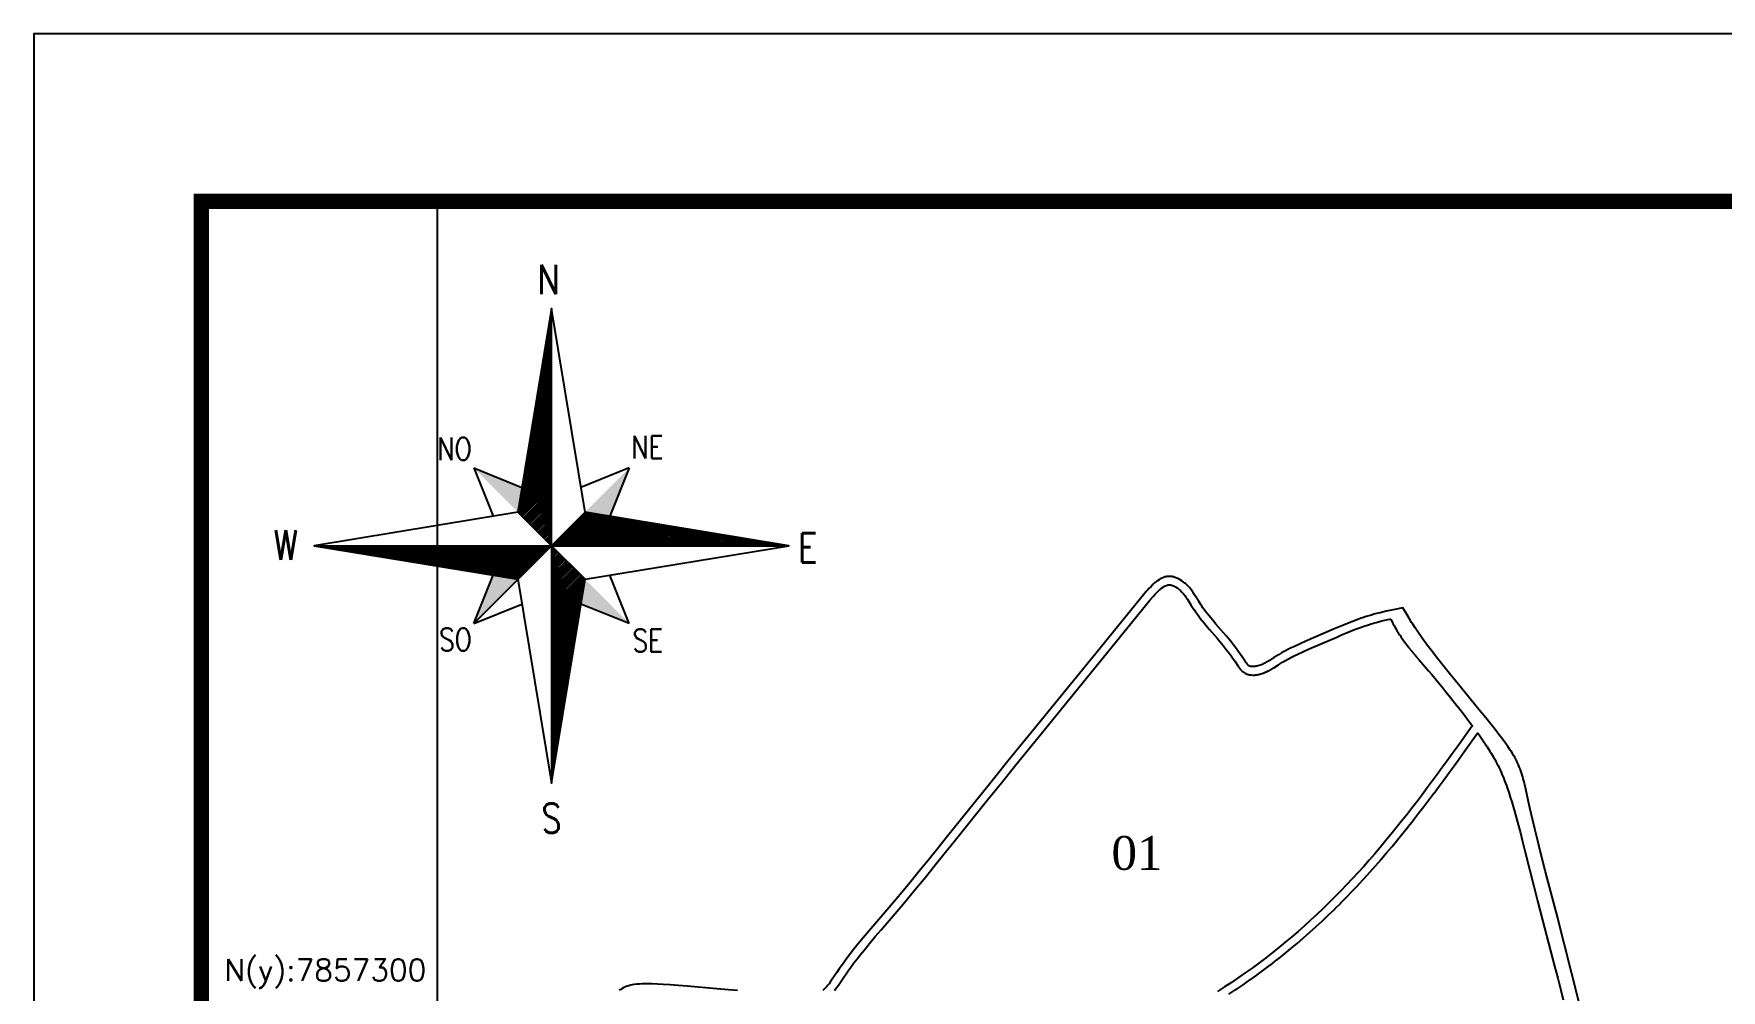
# Model space of a CAD drawing. Header units: metres. Extents: x 711461 to 714408, y 7855790 to 7857874.
# Drawn here: x 711461 to 712460, y 7857308 to 7857874 of the extents above; entities that cross this region are included whole.
import ezdxf
from ezdxf.enums import TextEntityAlignment as Align

# ---------------------------------------------------------------- set-up
doc = ezdxf.new("R2010")
doc.units = ezdxf.units.M
doc.linetypes.add('CONTINUO', pattern=[0])
doc.linetypes.add('LIN0', pattern=[0])
for name, color, linetype in [('011400xxxx', 1, 'Continuous'), ('011400xxxx001', 5, 'Continuous'), ('011400xxxx004', 5, 'Continuous'), ('CANAL', 7, 'Continuous'), ('MALHA', 8, 'CONTINUO'), ('MARGEM', 7, 'CONTINUO'), ('NUMERAÇÕES', 7, 'Continuous'), ('SETA_NORTE', 3, 'Continuous'), ('ÁREAS', 7, 'Continuous')]:
    doc.layers.add(name, color=color, linetype=linetype)
doc.layers.add('NUMERAÇÕES DOS TALHÕES', color=7, linetype='Continuous', true_color=0xffffff)
doc.styles.add('AREAS', font='times.ttf')
doc.styles.add('ROMANS', font='romans', dxfattribs={"height": 0.2})

# ---------------------------------------------------------------- blocks, each defined once
blk = doc.blocks.new('area_de_talhao')
at = {"layer": 'NUMERAÇÕES', "linetype": 'Continuous', "style": 'AREAS'}
blk.add_attdef('NRO', text='', height=20, dxfattribs=at).set_placement((0, 6.08), align=Align.CENTER)
at = {"layer": 'ÁREAS', "linetype": 'Continuous', "style": 'AREAS', "flags": 1}
for tag, height, p in [('AREAREAL', 0.001, (0, 0)), ('AREA', 20, (0, -23.92))]:
    blk.add_attdef(tag, text='', height=height, dxfattribs=at).set_placement(p, align=Align.CENTER)
blk = doc.blocks.new('setanorte')
at = {"layer": 'SETA_NORTE', "linetype": 'Continuous'}
for points in [[(735979.4, 7809320.7), (735981.9, 7809335.9), (735952.3, 7809347.8)], [(736020.6, 7809320.7), (736035.8, 7809318.2), (736047.7, 7809347.8)], [(735979.4, 7809279.5), (735964.2, 7809282), (735952.3, 7809252.4)], [(736020.6, 7809279.5), (736018.1, 7809264.3), (736047.7, 7809252.4)]]:
    blk.add_hatch(color=256, dxfattribs=at).paths.add_polyline_path(points)
for p, q in [((735999.7, 7809443.6), (736000, 7809444)), ((735999.9, 7809445.2), (736000, 7809445.2)), ((735997.6, 7809431.3), (736000, 7809433.7)), ((735997.9, 7809432.8), (736000, 7809435)), ((735998.1, 7809434.4), (736000, 7809436.2)), ((735998.4, 7809435.9), (736000, 7809437.5)), ((735998.6, 7809437.5), (736000, 7809438.8)), ((735998.9, 7809439), (736000, 7809440.1)), ((735999.1, 7809440.5), (736000, 7809441.4)), ((735999.4, 7809442.1), (736000, 7809442.7)), ((735995.6, 7809419), (736000, 7809423.4)), ((735995.8, 7809420.5), (736000, 7809424.7)), ((735996.1, 7809422), (736000, 7809425.9)), ((735996.4, 7809423.6), (736000, 7809427.2)), ((735996.6, 7809425.1), (736000, 7809428.5)), ((735996.9, 7809426.7), (736000, 7809429.8)), ((735997.1, 7809428.2), (736000, 7809431.1)), ((735997.4, 7809429.7), (736000, 7809432.4)), ((735993.6, 7809406.6), (736000, 7809413.1)), ((735993.8, 7809408.2), (736000, 7809414.4)), ((735994.1, 7809409.7), (736000, 7809415.6)), ((735994.3, 7809411.3), (736000, 7809416.9)), ((735994.6, 7809412.8), (736000, 7809418.2)), ((735994.8, 7809414.3), (736000, 7809419.5)), ((735995.1, 7809415.9), (736000, 7809420.8)), ((735995.3, 7809417.4), (736000, 7809422.1)), ((735991.5, 7809394.3), (736000, 7809402.8)), ((735991.8, 7809395.8), (736000, 7809404.1)), ((735992, 7809397.4), (736000, 7809405.3)), ((735992.3, 7809398.9), (736000, 7809406.6)), ((735992.5, 7809400.5), (736000, 7809407.9)), ((735992.8, 7809402), (736000, 7809409.2)), ((735993.1, 7809403.6), (736000, 7809410.5)), ((735993.3, 7809405.1), (736000, 7809411.8)), ((735989.5, 7809382), (736000, 7809392.5)), ((735989.8, 7809383.5), (736000, 7809393.8)), ((735990, 7809385.1), (736000, 7809395.1)), ((735990.3, 7809386.6), (736000, 7809396.3)), ((735990.5, 7809388.1), (736000, 7809397.6)), ((735990.8, 7809389.7), (736000, 7809398.9)), ((735991, 7809391.2), (736000, 7809400.2)), ((735991.3, 7809392.8), (736000, 7809401.5)), ((735987.5, 7809369.7), (736000, 7809382.2)), ((735987.7, 7809371.2), (736000, 7809383.5)), ((735988, 7809372.7), (736000, 7809384.8)), ((735988.2, 7809374.3), (736000, 7809386)), ((735988.5, 7809375.8), (736000, 7809387.3)), ((735988.7, 7809377.4), (736000, 7809388.6)), ((735989, 7809378.9), (736000, 7809389.9)), ((735989.2, 7809380.4), (736000, 7809391.2)), ((735985.4, 7809357.3), (736000, 7809371.9)), ((735985.7, 7809358.9), (736000, 7809373.2)), ((735985.9, 7809360.4), (736000, 7809374.5)), ((735986.2, 7809361.9), (736000, 7809375.7)), ((735986.5, 7809363.5), (736000, 7809377)), ((735986.7, 7809365), (736000, 7809378.3)), ((735987, 7809366.6), (736000, 7809379.6)), ((735987.2, 7809368.1), (736000, 7809380.9)), ((735983.4, 7809345), (736000, 7809361.6)), ((735983.7, 7809346.5), (736000, 7809362.9)), ((735983.9, 7809348.1), (736000, 7809364.2)), ((735984.2, 7809349.6), (736000, 7809365.4)), ((735984.4, 7809351.2), (736000, 7809366.7)), ((735984.7, 7809352.7), (736000, 7809368)), ((735984.9, 7809354.2), (736000, 7809369.3)), ((735985.2, 7809355.8), (736000, 7809370.6)), ((735981.4, 7809332.7), (736000, 7809351.3)), ((735981.6, 7809334.2), (736000, 7809352.6)), ((735981.9, 7809335.8), (736000, 7809353.9)), ((735982.1, 7809337.3), (736000, 7809355.2)), ((735982.4, 7809338.8), (736000, 7809356.4)), ((735982.6, 7809340.4), (736000, 7809357.7)), ((735982.9, 7809341.9), (736000, 7809359)), ((735983.2, 7809343.5), (736000, 7809360.3)), ((735952.3, 7809347.8), (735981.9, 7809335.9)), ((735952.3, 7809347.8), (735964.2, 7809318.2)), ((735979.6, 7809321.9), (736000, 7809342.3)), ((735979.6, 7809320.5), (736000, 7809341)), ((735979.9, 7809323.4), (736000, 7809343.6)), ((735980.1, 7809325), (736000, 7809344.9)), ((735980.4, 7809326.5), (736000, 7809346.1)), ((735980.6, 7809328), (736000, 7809347.4)), ((735980.9, 7809329.6), (736000, 7809348.7)), ((735981.1, 7809331.1), (736000, 7809350)), ((736047.7, 7809347.8), (736018.1, 7809335.9)), ((736047.7, 7809347.8), (736035.8, 7809318.2)), ((735980.2, 7809319.9), (736000, 7809339.7)), ((735980.8, 7809319.3), (736000, 7809338.4)), ((735981.5, 7809318.6), (736000, 7809337.1)), ((735982.1, 7809318), (736000, 7809335.8)), ((735982.8, 7809317.3), (736000, 7809334.6)), ((735983.4, 7809316.7), (736000, 7809333.3)), ((735984.1, 7809316), (736000, 7809332)), ((735984.7, 7809315.4), (736000, 7809330.7)), ((735985.3, 7809314.8), (736000, 7809329.4)), ((735986, 7809314.1), (736000, 7809328.1)), ((735986.6, 7809313.5), (736000, 7809326.8)), ((735987.3, 7809312.8), (736000, 7809325.5)), ((735987.9, 7809312.2), (736000, 7809324.3)), ((735988.6, 7809311.5), (736000, 7809323)), ((735989.2, 7809310.9), (736000, 7809321.7)), ((735989.8, 7809310.2), (736000, 7809320.4)), ((736000.3, 7809300.1), (736020.8, 7809320.7)), ((736001.6, 7809300.1), (736021.9, 7809320.5)), ((736002.9, 7809300.1), (736023.1, 7809320.3)), ((736004.2, 7809300.1), (736024.2, 7809320.1)), ((736005.4, 7809300.1), (736025.3, 7809319.9)), ((736006.7, 7809300.1), (736026.4, 7809319.7)), ((736008, 7809300.1), (736027.5, 7809319.6)), ((736009.3, 7809300.1), (736028.6, 7809319.4)), ((735990.5, 7809309.6), (736000, 7809319.1)), ((735991.1, 7809309), (736000, 7809317.8)), ((735991.8, 7809308.3), (736000, 7809316.5)), ((735992.4, 7809307.7), (736000, 7809315.3)), ((735993.1, 7809307), (736000, 7809314)), ((735993.7, 7809306.4), (736000, 7809312.7)), ((735994.4, 7809305.7), (736000, 7809311.4)), ((735995, 7809305.1), (736000, 7809310.1)), ((736010.6, 7809300.1), (736029.7, 7809319.2)), ((736011.9, 7809300.1), (736030.8, 7809319)), ((736013.2, 7809300.1), (736031.9, 7809318.8)), ((736014.4, 7809300.1), (736033, 7809318.6)), ((736015.7, 7809300.1), (736034.1, 7809318.5)), ((736017, 7809300.1), (736035.2, 7809318.3)), ((736018.3, 7809300.1), (736036.3, 7809318.1)), ((736019.6, 7809300.1), (736037.4, 7809317.9)), ((736020.9, 7809300.1), (736038.5, 7809317.7)), ((736022.2, 7809300.1), (736039.6, 7809317.6)), ((736023.5, 7809300.1), (736040.7, 7809317.4)), ((736024.7, 7809300.1), (736041.8, 7809317.2)), ((736026, 7809300.1), (736042.9, 7809317)), ((736027.3, 7809300.1), (736044.1, 7809316.8)), ((736028.6, 7809300.1), (736045.2, 7809316.6)), ((736029.9, 7809300.1), (736046.3, 7809316.5)), ((736031.2, 7809300.1), (736047.4, 7809316.3)), ((736032.5, 7809300.1), (736048.5, 7809316.1)), ((736033.8, 7809300.1), (736049.6, 7809315.9)), ((736035, 7809300.1), (736050.7, 7809315.7)), ((736036.3, 7809300.1), (736051.8, 7809315.6)), ((736037.6, 7809300.1), (736052.9, 7809315.4)), ((736038.9, 7809300.1), (736054, 7809315.2)), ((736040.2, 7809300.1), (736055.1, 7809315)), ((736041.5, 7809300.1), (736056.2, 7809314.8)), ((736042.8, 7809300.1), (736057.3, 7809314.6)), ((736044.1, 7809300.1), (736058.4, 7809314.5)), ((736045.3, 7809300.1), (736059.5, 7809314.3)), ((736046.6, 7809300.1), (736060.6, 7809314.1)), ((736047.9, 7809300.1), (736061.7, 7809313.9)), ((736049.2, 7809300.1), (736062.8, 7809313.7)), ((736050.5, 7809300.1), (736063.9, 7809313.6)), ((736051.8, 7809300.1), (736065, 7809313.4)), ((736053.1, 7809300.1), (736066.2, 7809313.2)), ((736054.4, 7809300.1), (736067.3, 7809313)), ((736055.6, 7809300.1), (736068.4, 7809312.8)), ((736056.9, 7809300.1), (736069.5, 7809312.6)), ((736058.2, 7809300.1), (736070.6, 7809312.5)), ((736059.5, 7809300.1), (736071.7, 7809312.3)), ((736060.8, 7809300.1), (736072.8, 7809312.1)), ((736062.1, 7809300.1), (736073.9, 7809311.9)), ((736063.4, 7809300.1), (736075, 7809311.7)), ((736064.6, 7809300.1), (736076.1, 7809311.5)), ((736065.9, 7809300.1), (736077.2, 7809311.4)), ((736067.2, 7809300.1), (736078.3, 7809311.2)), ((736068.5, 7809300.1), (736079.4, 7809311)), ((736069.8, 7809300.1), (736080.5, 7809310.8)), ((736071.1, 7809300.1), (736081.6, 7809310.6)), ((736072.4, 7809300.1), (736082.7, 7809310.5)), ((736073.7, 7809300.1), (736083.8, 7809310.3)), ((736074.9, 7809300.1), (736084.9, 7809310.1)), ((736076.2, 7809300.1), (736086, 7809309.9)), ((736077.5, 7809300.1), (736087.1, 7809309.7)), ((736078.8, 7809300.1), (736088.3, 7809309.5)), ((736080.1, 7809300.1), (736089.4, 7809309.4)), ((736081.4, 7809300.1), (736090.5, 7809309.2)), ((736082.7, 7809300.1), (736091.6, 7809309)), ((735854.8, 7809300), (735854.8, 7809300.1)), ((735855.9, 7809299.8), (735856.1, 7809300.1)), ((735857, 7809299.7), (735857.4, 7809300.1)), ((735858.1, 7809299.5), (735858.7, 7809300.1)), ((735859.2, 7809299.3), (735860, 7809300.1)), ((735860.3, 7809299.1), (735861.3, 7809300.1)), ((735861.4, 7809298.9), (735862.6, 7809300.1)), ((735862.5, 7809298.8), (735863.9, 7809300.1)), ((735863.6, 7809298.6), (735865.1, 7809300.1)), ((735864.7, 7809298.4), (735866.4, 7809300.1)), ((735865.8, 7809298.2), (735867.7, 7809300.1)), ((735866.9, 7809298), (735869, 7809300.1)), ((735868, 7809297.8), (735870.3, 7809300.1)), ((735869.1, 7809297.7), (735871.6, 7809300.1)), ((735870.3, 7809297.5), (735872.9, 7809300.1)), ((735871.4, 7809297.3), (735874.2, 7809300.1)), ((735872.5, 7809297.1), (735875.4, 7809300.1)), ((735873.6, 7809296.9), (735876.7, 7809300.1)), ((735874.7, 7809296.8), (735878, 7809300.1)), ((735875.8, 7809296.6), (735879.3, 7809300.1)), ((735876.9, 7809296.4), (735880.6, 7809300.1)), ((735878, 7809296.2), (735881.9, 7809300.1)), ((735879.1, 7809296), (735883.2, 7809300.1)), ((735880.2, 7809295.8), (735884.5, 7809300.1)), ((735881.3, 7809295.7), (735885.7, 7809300.1)), ((735882.4, 7809295.5), (735887, 7809300.1)), ((735883.5, 7809295.3), (735888.3, 7809300.1)), ((735884.6, 7809295.1), (735889.6, 7809300.1)), ((735885.7, 7809294.9), (735890.9, 7809300.1)), ((735886.8, 7809294.8), (735892.2, 7809300.1)), ((735887.9, 7809294.6), (735893.5, 7809300.1)), ((735889, 7809294.4), (735894.7, 7809300.1)), ((735890.1, 7809294.2), (735896, 7809300.1)), ((735891.2, 7809294), (735897.3, 7809300.1)), ((735892.4, 7809293.8), (735898.6, 7809300.1)), ((735893.5, 7809293.7), (735899.9, 7809300.1)), ((735894.6, 7809293.5), (735901.2, 7809300.1)), ((735895.7, 7809293.3), (735902.5, 7809300.1)), ((735896.8, 7809293.1), (735903.8, 7809300.1)), ((735897.9, 7809292.9), (735905, 7809300.1)), ((735899, 7809292.8), (735906.3, 7809300.1)), ((735900.1, 7809292.6), (735907.6, 7809300.1)), ((735901.2, 7809292.4), (735908.9, 7809300.1)), ((735902.3, 7809292.2), (735910.2, 7809300.1)), ((735903.4, 7809292), (735911.5, 7809300.1)), ((735904.5, 7809291.8), (735912.8, 7809300.1)), ((735905.6, 7809291.7), (735914.1, 7809300.1)), ((735906.7, 7809291.5), (735915.3, 7809300.1)), ((735907.8, 7809291.3), (735916.6, 7809300.1)), ((735908.9, 7809291.1), (735917.9, 7809300.1)), ((735910, 7809290.9), (735919.2, 7809300.1)), ((735911.1, 7809290.7), (735920.5, 7809300.1)), ((735912.2, 7809290.6), (735921.8, 7809300.1)), ((735913.4, 7809290.4), (735923.1, 7809300.1)), ((735914.5, 7809290.2), (735924.4, 7809300.1)), ((735915.6, 7809290), (735925.6, 7809300.1)), ((735916.7, 7809289.8), (735926.9, 7809300.1)), ((735917.8, 7809289.7), (735928.2, 7809300.1)), ((735918.9, 7809289.5), (735929.5, 7809300.1)), ((735920, 7809289.3), (735930.8, 7809300.1)), ((735921.1, 7809289.1), (735932.1, 7809300.1)), ((735922.2, 7809288.9), (735933.4, 7809300.1)), ((735923.3, 7809288.7), (735934.6, 7809300.1)), ((735924.4, 7809288.6), (735935.9, 7809300.1)), ((735925.5, 7809288.4), (735937.2, 7809300.1)), ((735926.6, 7809288.2), (735938.5, 7809300.1)), ((735927.7, 7809288), (735939.8, 7809300.1)), ((735928.8, 7809287.8), (735941.1, 7809300.1)), ((735929.9, 7809287.7), (735942.4, 7809300.1)), ((735931, 7809287.5), (735943.7, 7809300.1)), ((735932.1, 7809287.3), (735944.9, 7809300.1)), ((735933.2, 7809287.1), (735946.2, 7809300.1)), ((735934.3, 7809286.9), (735947.5, 7809300.1)), ((735935.5, 7809286.7), (735948.8, 7809300.1)), ((735936.6, 7809286.6), (735950.1, 7809300.1)), ((735937.7, 7809286.4), (735951.4, 7809300.1)), ((735938.8, 7809286.2), (735952.7, 7809300.1)), ((735939.9, 7809286), (735954, 7809300.1)), ((735941, 7809285.8), (735955.2, 7809300.1)), ((735942.1, 7809285.7), (735956.5, 7809300.1)), ((735943.2, 7809285.5), (735957.8, 7809300.1)), ((735944.3, 7809285.3), (735959.1, 7809300.1)), ((735945.4, 7809285.1), (735960.4, 7809300.1)), ((735946.5, 7809284.9), (735961.7, 7809300.1)), ((735947.6, 7809284.7), (735963, 7809300.1)), ((735948.7, 7809284.6), (735964.3, 7809300.1)), ((735949.8, 7809284.4), (735965.5, 7809300.1)), ((735950.9, 7809284.2), (735966.8, 7809300.1)), ((735952, 7809284), (735968.1, 7809300.1)), ((736000, 7809300.1), (735952.3, 7809252.4)), ((735953.1, 7809283.8), (735969.4, 7809300.1)), ((735954.2, 7809283.6), (735970.7, 7809300.1)), ((735955.3, 7809283.5), (735972, 7809300.1)), ((735956.4, 7809283.3), (735973.3, 7809300.1)), ((735957.6, 7809283.1), (735974.5, 7809300.1)), ((735958.7, 7809282.9), (735975.8, 7809300.1)), ((735959.8, 7809282.7), (735977.1, 7809300.1)), ((735960.9, 7809282.6), (735978.4, 7809300.1)), ((735962, 7809282.4), (735979.7, 7809300.1)), ((735963.1, 7809282.2), (735981, 7809300.1)), ((735964.2, 7809282), (735982.3, 7809300.1)), ((735965.3, 7809281.8), (735983.6, 7809300.1)), ((735966.4, 7809281.6), (735984.8, 7809300.1)), ((735967.5, 7809281.5), (735986.1, 7809300.1)), ((735968.6, 7809281.3), (735987.4, 7809300.1)), ((735969.7, 7809281.1), (735988.7, 7809300.1)), ((735970.8, 7809280.9), (735990, 7809300.1)), ((735971.9, 7809280.7), (735991.3, 7809300.1)), ((735973, 7809280.6), (735992.6, 7809300.1)), ((735974.1, 7809280.4), (735993.9, 7809300.1)), ((735975.2, 7809280.2), (735995.1, 7809300.1)), ((735976.3, 7809280), (735996.4, 7809300.1)), ((735977.4, 7809279.8), (735997.7, 7809300.1)), ((735978.6, 7809279.6), (735999, 7809300.1)), ((735995.6, 7809304.5), (736000, 7809308.8)), ((735996.3, 7809303.8), (736000, 7809307.5)), ((735996.9, 7809303.2), (736000, 7809306.2)), ((735997.6, 7809302.5), (736000, 7809305)), ((735998.2, 7809301.9), (736000, 7809303.7)), ((735998.9, 7809301.2), (736000, 7809302.4)), ((735999.5, 7809300.6), (736000, 7809301.1)), ((736000, 7809299.8), (736000.1, 7809300)), ((736000, 7809298.5), (736000.8, 7809299.3)), ((736000, 7809297.2), (736001.4, 7809298.7)), ((736084, 7809300.1), (736092.7, 7809308.8)), ((736085.2, 7809300.1), (736093.8, 7809308.6)), ((736086.5, 7809300.1), (736094.9, 7809308.5)), ((736087.8, 7809300.1), (736096, 7809308.3)), ((736089.1, 7809300.1), (736097.1, 7809308.1)), ((736090.4, 7809300.1), (736098.2, 7809307.9)), ((736091.7, 7809300.1), (736099.3, 7809307.7)), ((736093, 7809300.1), (736100.4, 7809307.5)), ((736094.3, 7809300.1), (736101.5, 7809307.4)), ((736095.5, 7809300.1), (736102.6, 7809307.2)), ((736096.8, 7809300.1), (736103.7, 7809307)), ((736098.1, 7809300.1), (736104.8, 7809306.8)), ((736099.4, 7809300.1), (736105.9, 7809306.6)), ((736100.7, 7809300.1), (736107, 7809306.5)), ((736102, 7809300.1), (736108.1, 7809306.3)), ((736103.3, 7809300.1), (736109.3, 7809306.1)), ((736104.5, 7809300.1), (736110.4, 7809305.9)), ((736105.8, 7809300.1), (736111.5, 7809305.7)), ((736107.1, 7809300.1), (736112.6, 7809305.5)), ((736108.4, 7809300.1), (736113.7, 7809305.4)), ((736109.7, 7809300.1), (736114.8, 7809305.2)), ((736111, 7809300.1), (736115.9, 7809305)), ((736112.3, 7809300.1), (736117, 7809304.8)), ((736113.6, 7809300.1), (736118.1, 7809304.6)), ((736114.8, 7809300.1), (736119.2, 7809304.4)), ((736116.1, 7809300.1), (736120.3, 7809304.3)), ((736117.4, 7809300.1), (736121.4, 7809304.1)), ((736118.7, 7809300.1), (736122.5, 7809303.9)), ((736120, 7809300.1), (736123.6, 7809303.7)), ((736121.3, 7809300.1), (736124.7, 7809303.5)), ((736122.6, 7809300.1), (736125.8, 7809303.4)), ((736123.9, 7809300.1), (736126.9, 7809303.2)), ((736125.1, 7809300.1), (736128, 7809303)), ((736126.4, 7809300.1), (736129.1, 7809302.8)), ((736127.7, 7809300.1), (736130.2, 7809302.6)), ((736129, 7809300.1), (736131.4, 7809302.4)), ((736130.3, 7809300.1), (736132.5, 7809302.3)), ((736131.6, 7809300.1), (736133.6, 7809302.1)), ((736132.9, 7809300.1), (736134.7, 7809301.9)), ((736134.2, 7809300.1), (736135.8, 7809301.7)), ((736135.4, 7809300.1), (736136.9, 7809301.5)), ((736136.7, 7809300.1), (736138, 7809301.4)), ((736138, 7809300.1), (736139.1, 7809301.2)), ((736139.3, 7809300.1), (736140.2, 7809301)), ((736140.6, 7809300.1), (736141.3, 7809300.8)), ((736141.9, 7809300.1), (736142.4, 7809300.6)), ((736143.2, 7809300.1), (736143.5, 7809300.4)), ((736144.4, 7809300.1), (736144.6, 7809300.3)), ((736000, 7809295.9), (736002.1, 7809298)), ((736000, 7809294.7), (736002.7, 7809297.4)), ((736000, 7809293.4), (736003.4, 7809296.7)), ((736000, 7809292.1), (736004, 7809296.1)), ((736000, 7809290.8), (736004.7, 7809295.4)), ((736000, 7809289.5), (736005.3, 7809294.8)), ((736000, 7809288.2), (736005.9, 7809294.2)), ((736000, 7809286.9), (736006.6, 7809293.5)), ((736000, 7809285.6), (736007.2, 7809292.9)), ((736000, 7809284.4), (736007.9, 7809292.2)), ((736000, 7809283.1), (736008.5, 7809291.6)), ((736000, 7809281.8), (736009.2, 7809290.9)), ((736000, 7809280.5), (736009.8, 7809290.3)), ((736000, 7809279.2), (736010.4, 7809289.7)), ((736000, 7809277.9), (736011.1, 7809289)), ((736000, 7809276.6), (736011.7, 7809288.4)), ((735952.3, 7809252.4), (735964.2, 7809282)), ((736000, 7809275.4), (736012.4, 7809287.7)), ((736000, 7809274.1), (736013, 7809287.1)), ((736000, 7809272.8), (736013.7, 7809286.4)), ((736000, 7809271.5), (736014.3, 7809285.8)), ((736000, 7809270.2), (736014.9, 7809285.2)), ((736000, 7809268.9), (736015.6, 7809284.5)), ((736000, 7809267.6), (736016.2, 7809283.9)), ((736000, 7809266.3), (736016.9, 7809283.2)), ((736000, 7809265.1), (736017.5, 7809282.6)), ((736000, 7809263.8), (736018.2, 7809281.9)), ((736000, 7809262.5), (736018.8, 7809281.3)), ((736000, 7809261.2), (736019.5, 7809280.6)), ((736000, 7809259.9), (736020.1, 7809280)), ((736000, 7809258.6), (736020.5, 7809279.2)), ((736047.7, 7809252.4), (736035.8, 7809282)), ((736000, 7809257.3), (736020.3, 7809277.6)), ((736000, 7809256), (736020, 7809276.1)), ((736000, 7809254.8), (736019.8, 7809274.5)), ((736000, 7809253.5), (736019.5, 7809273)), ((736000, 7809252.2), (736019.3, 7809271.5)), ((736000, 7809250.9), (736019, 7809269.9)), ((736000, 7809249.6), (736018.8, 7809268.4)), ((735952.3, 7809252.4), (735981.9, 7809264.3)), ((736000, 7809248.3), (736018.5, 7809266.8)), ((736000, 7809247), (736018.3, 7809265.3)), ((736000, 7809245.7), (736018, 7809263.7)), ((736000, 7809244.5), (736017.7, 7809262.2)), ((736000, 7809243.2), (736017.5, 7809260.7)), ((736000, 7809241.9), (736017.2, 7809259.1)), ((736000, 7809240.6), (736017, 7809257.6)), ((736047.7, 7809252.4), (736018.1, 7809264.3)), ((736000, 7809239.3), (736016.7, 7809256)), ((736000, 7809238), (736016.5, 7809254.5)), ((736000, 7809236.7), (736016.2, 7809253)), ((736000, 7809235.5), (736016, 7809251.4)), ((736000, 7809234.2), (736015.7, 7809249.9)), ((736000, 7809232.9), (736015.5, 7809248.3)), ((736000, 7809231.6), (736015.2, 7809246.8)), ((736000, 7809230.3), (736015, 7809245.3)), ((736000, 7809229), (736014.7, 7809243.7)), ((736000, 7809227.7), (736014.4, 7809242.2)), ((736000, 7809226.4), (736014.2, 7809240.6)), ((736000, 7809225.2), (736013.9, 7809239.1)), ((736000, 7809223.9), (736013.7, 7809237.5)), ((736000, 7809222.6), (736013.4, 7809236)), ((736000, 7809221.3), (736013.2, 7809234.5)), ((736000, 7809220), (736012.9, 7809232.9)), ((736000, 7809218.7), (736012.7, 7809231.4)), ((736000, 7809217.4), (736012.4, 7809229.8)), ((736000, 7809216.1), (736012.2, 7809228.3)), ((736000, 7809214.9), (736011.9, 7809226.8)), ((736000, 7809213.6), (736011.7, 7809225.2)), ((736000, 7809212.3), (736011.4, 7809223.7)), ((736000, 7809211), (736011.1, 7809222.1)), ((736000, 7809209.7), (736010.9, 7809220.6)), ((736000, 7809208.4), (736010.6, 7809219.1)), ((736000, 7809207.1), (736010.4, 7809217.5)), ((736000, 7809205.8), (736010.1, 7809216)), ((736000, 7809204.6), (736009.9, 7809214.4)), ((736000, 7809203.3), (736009.6, 7809212.9)), ((736000, 7809202), (736009.4, 7809211.4)), ((736000, 7809200.7), (736009.1, 7809209.8)), ((736000, 7809199.4), (736008.9, 7809208.3)), ((736000, 7809198.1), (736008.6, 7809206.7)), ((736000, 7809196.8), (736008.4, 7809205.2)), ((736000, 7809195.6), (736008.1, 7809203.6)), ((736000, 7809194.3), (736007.8, 7809202.1)), ((736000, 7809193), (736007.6, 7809200.6)), ((736000, 7809191.7), (736007.3, 7809199)), ((736000, 7809190.4), (736007.1, 7809197.5)), ((736000, 7809189.1), (736006.8, 7809195.9)), ((736000, 7809187.8), (736006.6, 7809194.4)), ((736000, 7809186.5), (736006.3, 7809192.9)), ((736000, 7809185.3), (736006.1, 7809191.3)), ((736000, 7809184), (736005.8, 7809189.8)), ((736000, 7809182.7), (736005.6, 7809188.2)), ((736000, 7809181.4), (736005.3, 7809186.7)), ((736000, 7809180.1), (736005.1, 7809185.2)), ((736000, 7809178.8), (736004.8, 7809183.6)), ((736000, 7809177.5), (736004.5, 7809182.1)), ((736000, 7809176.2), (736004.3, 7809180.5)), ((736000, 7809175), (736004, 7809179)), ((736000, 7809173.7), (736003.8, 7809177.5)), ((736000, 7809172.4), (736003.5, 7809175.9)), ((736000, 7809171.1), (736003.3, 7809174.4)), ((736000, 7809169.8), (736003, 7809172.8)), ((736000, 7809168.5), (736002.8, 7809171.3)), ((736000, 7809167.2), (736002.5, 7809169.7)), ((736000, 7809165.9), (736002.3, 7809168.2)), ((736000, 7809164.7), (736002, 7809166.7)), ((736000, 7809163.4), (736001.8, 7809165.1)), ((736000, 7809162.1), (736001.5, 7809163.6)), ((736000, 7809160.8), (736001.2, 7809162)), ((736000, 7809159.5), (736001, 7809160.5)), ((736000, 7809158.2), (736000.7, 7809159)), ((736000, 7809156.9), (736000.5, 7809157.4)), ((736000, 7809155.6), (736000.2, 7809155.9))]:
    blk.add_line(p, q, dxfattribs=at)
blk.add_lwpolyline([(736020.6, 7809279.5), (736145.6, 7809300.1), (736020.6, 7809320.7), (736000, 7809445.7), (735979.4, 7809320.7), (735854.4, 7809300.1), (735979.4, 7809279.5), (736000, 7809154.5)], close=True, dxfattribs=at)
for points in [[(736000, 7809300.1), (736000, 7809445.7)], [(736000, 7809300.1), (735979.4, 7809320.7)], [(736000, 7809300.1), (736020.6, 7809320.7)], [(735854.4, 7809300.1), (736145.6, 7809300.1)], [(736000, 7809300.1), (735979.4, 7809279.5)], [(736000, 7809300.1), (736020.6, 7809279.5)], [(736000, 7809300.1), (736000, 7809154.5)]]:
    blk.add_lwpolyline(points, dxfattribs=at)
at = {"layer": 'SETA_NORTE', "color": 0, "lineweight": 30, "style": 'ROMANS', "width": 0.8}
for s, height, p in [('N ', 18.06, (735991.5, 7809454.4)), ('NO', 13.89, (735930.1, 7809352.6)), ('NE', 13.89, (736049.1, 7809353.6)), ('W', 18.1, (735829.6, 7809291.5)), ('E', 18.1, (736151.4, 7809289.8)), ('SO', 13.89, (735931.1, 7809235.6)), ('SE', 13.89, (736049.8, 7809235)), ('S', 18.1, (735993.8, 7809123.9))]:
    blk.add_text(s, height=height, dxfattribs=at).set_placement(p)

msp = doc.modelspace()

# ---------------------------------------------------------------- linework, layer by layer
at = {"layer": '011400xxxx'}
for points in [[(712381.53, 7857277.39), (712371.09, 7857318.81), (712366.76, 7857335.84), (712364.57, 7857344.34), (712362.68, 7857351.62), (712355.67, 7857378.27), (712352.86, 7857389.19), (712351.63, 7857394.06), (712350.42, 7857398.94), (712349.24, 7857403.83), (712348.08, 7857408.73), (712346.39, 7857416.11), (712345.58, 7857419.82), (712343.99, 7857427.25), (712343.43, 7857429.71), (712343.13, 7857430.94), (712342.5, 7857433.38), (712342.16, 7857434.58), (712341.8, 7857435.78), (712341.42, 7857436.97), (712341.02, 7857438.15), (712340.59, 7857439.32), (712340.13, 7857440.48), (712339.64, 7857441.63), (712339.12, 7857442.76), (712338.58, 7857443.88), (712338, 7857444.99), (712337.4, 7857446.09), (712336.78, 7857447.17), (712336.14, 7857448.25), (712335.48, 7857449.32), (712334.8, 7857450.38), (712333.39, 7857452.47), (712331.92, 7857454.54), (712330.41, 7857456.58), (712328.1, 7857459.61), (712325.76, 7857462.6), (712322.62, 7857466.56), (712320.25, 7857469.5), (712317.07, 7857473.4), (712305.1, 7857487.9), (712299.55, 7857494.68), (712296.41, 7857498.59), (712294.08, 7857501.54), (712291, 7857505.5), (712288.71, 7857508.5), (712285.7, 7857512.52), (712282.73, 7857516.58), (712280.55, 7857519.66), (712278.43, 7857522.77), (712277.06, 7857524.87), (712276.38, 7857525.93), (712275.07, 7857528.07), (712273.17, 7857531.32), (712271.31, 7857534.6), (712265.54, 7857533.42), (712261.36, 7857532.51), (712257.73, 7857531.65), (712255.66, 7857531.12), (712254.12, 7857530.71), (712252.59, 7857530.28), (712251.06, 7857529.82), (712249.53, 7857529.35), (712248.02, 7857528.85), (712246.51, 7857528.34), (712244.5, 7857527.63), (712241.01, 7857526.32), (712238.53, 7857525.34), (712236.06, 7857524.33), (712233.1, 7857523.09), (712230.15, 7857521.82), (712213.89, 7857514.81), (712210.46, 7857513.28), (712207.07, 7857511.7), (712205.15, 7857510.76), (712203.24, 7857509.8), (712201.36, 7857508.82), (712199.5, 7857507.8), (712197.66, 7857506.74), (712196.29, 7857505.92), (712194.95, 7857505.08), (712192.27, 7857503.36), (712190.91, 7857502.54), (712189.51, 7857501.77), (712188.55, 7857501.3), (712188.06, 7857501.08), (712187.05, 7857500.67), (712186.01, 7857500.32), (712184.93, 7857500.03), (712184.37, 7857499.91), (712183.81, 7857499.82), (712183.25, 7857499.75), (712182.7, 7857499.72), (712182.16, 7857499.73), (712181.63, 7857499.79), (712181.12, 7857499.89), (712180.64, 7857500.06), (712180.2, 7857500.28), (712179.78, 7857500.57), (712179.39, 7857500.9), (712179.02, 7857501.28), (712178.68, 7857501.7), (712178.34, 7857502.14), (712178.02, 7857502.61), (712176.17, 7857505.45), (712174.6, 7857507.73), (712173.66, 7857509.05), (712172.7, 7857510.34), (712170.77, 7857512.86), (712168.8, 7857515.31), (712166.8, 7857517.72), (712165.11, 7857519.71), (712160.62, 7857524.94), (712158.55, 7857527.39), (712156.51, 7857529.89), (712155.52, 7857531.15), (712154.53, 7857532.43), (712152.95, 7857534.58), (712152.03, 7857535.9), (712151.43, 7857536.78), (712150.27, 7857538.57), (712148.02, 7857542.19), (712147.14, 7857543.52), (712146.53, 7857544.39), (712145.57, 7857545.67), (712144.89, 7857546.5), (712144.17, 7857547.31), (712143.41, 7857548.09), (712142.6, 7857548.84), (712142.18, 7857549.21), (712141.3, 7857549.91), (712140.39, 7857550.56), (712139.44, 7857551.16), (712138.47, 7857551.7), (712137.48, 7857552.16), (712136.98, 7857552.36), (712136.48, 7857552.55), (712135.98, 7857552.71), (712135.48, 7857552.85), (712134.98, 7857552.96), (712134.48, 7857553.05), (712133.98, 7857553.11), (712133.49, 7857553.15), (712133, 7857553.16), (712132.51, 7857553.14), (712132.03, 7857553.1), (712131.55, 7857553.03), (712131.08, 7857552.94), (712130.61, 7857552.83), (712130.14, 7857552.7), (712129.68, 7857552.54), (712129.21, 7857552.36), (712128.3, 7857551.94), (712127.4, 7857551.45), (712126.96, 7857551.18), (712126.07, 7857550.59), (712125.64, 7857550.27), (712124.77, 7857549.58), (712124.34, 7857549.22), (712123.49, 7857548.46), (712122.24, 7857547.24), (712121.01, 7857545.94), (712120.2, 7857545.04), (712119.39, 7857544.12), (712117.81, 7857542.24), (712087.74, 7857505.34), (712053.36, 7857463.23), (712038.34, 7857444.77), (712029.8, 7857434.22), (712021.63, 7857424.09), (712001.81, 7857399.34), (711995.79, 7857391.85), (711990.1, 7857384.81), (711985.06, 7857378.62), (711978.65, 7857370.83), (711972.52, 7857363.49), (711967.02, 7857357), (711958.69, 7857347.32), (711955.23, 7857343.27), (711951.8, 7857339.18), (711948.75, 7857335.47), (711946.42, 7857332.56), (711944.44, 7857330.03), (711942.49, 7857327.48), (711940.57, 7857324.9), (711939, 7857322.73), (711937.76, 7857320.97), (711936.24, 7857318.76), (711933.54, 7857314.73), (711932.61, 7857313.41), (711931.66, 7857312.12), (711930.99, 7857311.28), (711930.31, 7857310.46), (711929.23, 7857309.28), (711928.47, 7857308.53), (711928.08, 7857308.17)], [(711877.56, 7857308.12), (711872.26, 7857308.53), (711865.35, 7857309.1), (711847.78, 7857310.6), (711842.46, 7857311.03), (711837.67, 7857311.39), (711833.43, 7857311.7), (711830.24, 7857311.88), (711827.05, 7857312), (711824.38, 7857312.03), (711822.77, 7857312.01), (711821.16, 7857311.96), (711819.54, 7857311.88), (711817.92, 7857311.75), (711816.31, 7857311.56), (711815.24, 7857311.4), (711814.19, 7857311.19), (711813.17, 7857310.93), (711812.16, 7857310.62), (711811.19, 7857310.24), (711810.25, 7857309.81), (711809.33, 7857309.32), (711808.44, 7857308.78), (711807.58, 7857308.19)]]:
    msp.add_lwpolyline(points, dxfattribs=at)
at = {"layer": '011400xxxx001'}
msp.add_lwpolyline([(711934.83, 7857308.07), (711935.48, 7857308.9), (711935.58, 7857309.02), (711936.55, 7857310.32), (711936.63, 7857310.43), (711937.57, 7857311.77), (711937.63, 7857311.86), (711940.34, 7857315.89), (711941.82, 7857318.04), (711943.02, 7857319.75), (711944.55, 7857321.87), (711946.42, 7857324.39), (711948.34, 7857326.9), (711950.28, 7857329.39), (711952.58, 7857332.25), (711955.6, 7857335.93), (711959.01, 7857339.99), (711962.47, 7857344.04), (711970.79, 7857353.72), (711970.81, 7857353.74), (711976.31, 7857360.22), (711976.33, 7857360.25), (711982.46, 7857367.6), (711982.48, 7857367.62), (711988.91, 7857375.42), (711988.92, 7857375.44), (711993.97, 7857381.64), (711993.98, 7857381.65), (711999.67, 7857388.7), (711999.68, 7857388.71), (712005.7, 7857396.2), (712005.71, 7857396.21), (712025.52, 7857420.94), (712033.68, 7857431.07), (712042.21, 7857441.61), (712057.22, 7857460.06), (712091.61, 7857502.17), (712091.61, 7857502.17), (712121.6, 7857538.97), (712123.11, 7857540.78), (712123.86, 7857541.64), (712124.55, 7857542.41), (712125.61, 7857543.53), (712126.72, 7857544.62), (712127.5, 7857545.34), (712127.78, 7857545.57), (712128.46, 7857546.12), (712129.38, 7857546.78), (712130.24, 7857547.29), (712130.77, 7857547.56), (712131.67, 7857547.91), (712131.83, 7857547.96), (712132.35, 7857548.07), (712132.57, 7857548.11), (712132.72, 7857548.12), (712133.3, 7857548.13), (712133.56, 7857548.11), (712133.81, 7857548.08), (712134.09, 7857548.03), (712134.37, 7857547.96), (712134.55, 7857547.91), (712135.93, 7857547.35), (712136.61, 7857547), (712137.33, 7857546.57), (712138.04, 7857546.09), (712138.84, 7857545.47), (712139.09, 7857545.27), (712139.7, 7857544.71), (712140.32, 7857544.09), (712140.93, 7857543.43), (712141.46, 7857542.8), (712142.35, 7857541.64), (712142.9, 7857540.86), (712143.71, 7857539.63), (712146, 7857535.98), (712146.04, 7857535.92), (712147.17, 7857534.16), (712147.23, 7857534.07), (712147.84, 7857533.17), (712147.89, 7857533.1), (712148.78, 7857531.81), (712148.85, 7857531.72), (712150.45, 7857529.55), (712150.51, 7857529.46), (712151.51, 7857528.16), (712151.55, 7857528.1), (712152.54, 7857526.85), (712152.59, 7857526.79), (712154.63, 7857524.29), (712154.68, 7857524.23), (712156.77, 7857521.75), (712156.8, 7857521.72), (712161.28, 7857516.5), (712162.92, 7857514.56), (712164.85, 7857512.24), (712166.74, 7857509.89), (712168.63, 7857507.44), (712169.56, 7857506.19), (712170.43, 7857504.97), (712171.91, 7857502.82), (712173.78, 7857499.96), (712173.84, 7857499.88), (712174.13, 7857499.44), (712174.23, 7857499.31), (712174.53, 7857498.9), (712174.67, 7857498.71), (712174.99, 7857498.32), (712175.18, 7857498.09), (712175.51, 7857497.73), (712175.79, 7857497.45), (712176.24, 7857497.03), (712176.51, 7857496.8), (712176.65, 7857496.69), (712177.06, 7857496.38), (712177.53, 7857496.08), (712178.1, 7857495.76), (712178.65, 7857495.49), (712179.09, 7857495.31), (712179.2, 7857495.27), (712179.52, 7857495.16), (712179.8, 7857495.08), (712180.09, 7857495.01), (712180.33, 7857494.95), (712180.61, 7857494.9), (712180.74, 7857494.87), (712181.22, 7857494.82), (712182.18, 7857494.75), (712182.66, 7857494.74), (712183.2, 7857494.75), (712183.54, 7857494.77), (712184.12, 7857494.83), (712184.41, 7857494.86), (712184.99, 7857494.95), (712185.22, 7857494.99), (712185.71, 7857495.09), (712185.98, 7857495.15), (712187.02, 7857495.42), (712187.3, 7857495.5), (712188.37, 7857495.85), (712188.65, 7857495.94), (712189.74, 7857496.37), (712189.93, 7857496.44), (712190.42, 7857496.66), (712190.6, 7857496.74), (712191.5, 7857497.18), (712191.71, 7857497.29), (712193.13, 7857498.06), (712193.32, 7857498.17), (712194.74, 7857499.02), (712194.86, 7857499.09), (712197.55, 7857500.81), (712198.8, 7857501.59), (712200.07, 7857502.36), (712201.82, 7857503.36), (712203.61, 7857504.35), (712205.43, 7857505.3), (712207.27, 7857506.23), (712209.11, 7857507.13), (712212.43, 7857508.68), (712215.81, 7857510.19), (712232.1, 7857517.22), (712235, 7857518.46), (712237.91, 7857519.68), (712240.32, 7857520.67), (712242.69, 7857521.61), (712246.09, 7857522.88), (712248.06, 7857523.58), (712249.51, 7857524.08), (712250.96, 7857524.55), (712252.42, 7857525.01), (712253.88, 7857525.45), (712255.36, 7857525.86), (712256.84, 7857526.26), (712258.8, 7857526.76), (712262.35, 7857527.6), (712263.52, 7857527.86), (712263.74, 7857527.9), (712263.81, 7857527.9), (712263.99, 7857527.89), (712264.05, 7857527.83), (712264.15, 7857527.68), (712264.24, 7857527.51), (712264.55, 7857526.86), (712264.6, 7857526.76), (712265.27, 7857525.42), (712265.33, 7857525.32), (712266.03, 7857523.99), (712266.08, 7857523.9), (712266.82, 7857522.59), (712266.87, 7857522.5), (712267.63, 7857521.21), (712267.68, 7857521.13), (712268.47, 7857519.86), (712268.52, 7857519.78), (712269.33, 7857518.52), (712269.38, 7857518.45), (712270.21, 7857517.21), (712270.25, 7857517.14), (712271.1, 7857515.92), (712271.15, 7857515.86), (712272.02, 7857514.66), (712272.06, 7857514.6), (712272.93, 7857513.43), (712272.98, 7857513.35), (712274.78, 7857511.02), (712274.85, 7857510.94), (712276.72, 7857508.61), (712276.77, 7857508.55), (712278.68, 7857506.26), (712278.71, 7857506.21), (712280.65, 7857503.94), (712280.67, 7857503.92), (712286.44, 7857497.22), (712288.33, 7857494.99), (712291.15, 7857491.64), (712294.89, 7857487.1), (712296.74, 7857484.83), (712299.5, 7857481.41), (712302.24, 7857477.96), (712304.95, 7857474.48), (712307.65, 7857470.99), (712310.33, 7857467.49), (712312.25, 7857464.94), (712312.37, 7857464.73), (712312.25, 7857464.52), (712312.09, 7857464.29), (712309.18, 7857460.22), (712306.27, 7857456.16), (712303.36, 7857452.1), (712300.44, 7857448.05), (712297.51, 7857444.01), (712294.57, 7857439.98), (712291.62, 7857435.95), (712288.65, 7857431.94), (712285.67, 7857427.94), (712282.67, 7857423.96), (712279.65, 7857419.99), (712276.61, 7857416.04), (712273.55, 7857412.11), (712270.46, 7857408.2), (712267.35, 7857404.31), (712264.21, 7857400.44), (712261.04, 7857396.6), (712257.84, 7857392.79), (712254.61, 7857389.01), (712251.34, 7857385.25), (712248.04, 7857381.53), (712244.7, 7857377.84), (712241.33, 7857374.19), (712237.92, 7857370.57), (712234.47, 7857366.99), (712230.98, 7857363.44), (712227.45, 7857359.94), (712223.89, 7857356.47), (712220.29, 7857353.05), (712216.64, 7857349.67), (712212.96, 7857346.33), (712209.24, 7857343.04), (712205.48, 7857339.8), (712201.67, 7857336.6), (712197.83, 7857333.45), (712193.95, 7857330.36), (712190.02, 7857327.32), (712186.06, 7857324.33), (712182.05, 7857321.4), (712178, 7857318.52), (712173.91, 7857315.69), (712169.79, 7857312.91), (712165.64, 7857310.17), (712161.45, 7857307.47)], dxfattribs=at)
at = {"layer": '011400xxxx004'}
msp.add_lwpolyline([(712168.32, 7857305.95), (712172.47, 7857308.69), (712172.52, 7857308.72), (712176.64, 7857311.49), (712176.69, 7857311.53), (712180.77, 7857314.35), (712180.82, 7857314.39), (712184.87, 7857317.26), (712184.92, 7857317.3), (712188.93, 7857320.23), (712188.98, 7857320.27), (712192.95, 7857323.26), (712193.01, 7857323.3), (712196.93, 7857326.35), (712196.99, 7857326.39), (712200.87, 7857329.48), (712200.92, 7857329.52), (712204.77, 7857332.67), (712204.82, 7857332.71), (712208.62, 7857335.91), (712208.67, 7857335.95), (712212.43, 7857339.19), (712212.48, 7857339.24), (712216.21, 7857342.53), (712216.25, 7857342.57), (712219.94, 7857345.9), (712219.98, 7857345.94), (712223.62, 7857349.33), (712223.67, 7857349.37), (712227.27, 7857352.79), (712227.31, 7857352.83), (712230.88, 7857356.3), (712230.92, 7857356.33), (712234.45, 7857359.84), (712234.49, 7857359.88), (712237.98, 7857363.42), (712238.01, 7857363.46), (712241.46, 7857367.04), (712241.5, 7857367.08), (712244.91, 7857370.7), (712244.95, 7857370.74), (712248.33, 7857374.39), (712248.36, 7857374.43), (712251.7, 7857378.12), (712251.73, 7857378.16), (712255.04, 7857381.88), (712255.07, 7857381.92), (712258.34, 7857385.67), (712258.37, 7857385.71), (712261.6, 7857389.49), (712261.63, 7857389.53), (712264.83, 7857393.34), (712264.86, 7857393.37), (712268.03, 7857397.22), (712268.05, 7857397.25), (712271.2, 7857401.11), (712271.22, 7857401.14), (712274.33, 7857405.03), (712274.36, 7857405.06), (712277.44, 7857408.97), (712277.46, 7857409), (712280.53, 7857412.93), (712280.55, 7857412.96), (712283.59, 7857416.91), (712283.61, 7857416.93), (712286.63, 7857420.9), (712286.64, 7857420.92), (712289.64, 7857424.91), (712289.66, 7857424.93), (712292.64, 7857428.93), (712292.65, 7857428.94), (712295.62, 7857432.96), (712295.63, 7857432.97), (712298.59, 7857437), (712298.6, 7857437.01), (712301.54, 7857441.05), (712301.55, 7857441.06), (712304.48, 7857445.11), (712304.48, 7857445.12), (712307.41, 7857449.17), (712307.41, 7857449.18), (712310.33, 7857453.24), (712310.33, 7857453.24), (712313.24, 7857457.31), (712315.23, 7857460.09), (712315.36, 7857460.25), (712315.4, 7857460.3), (712315.53, 7857460.4), (712315.59, 7857460.35), (712315.71, 7857460.23), (712315.82, 7857460.09), (712316.37, 7857459.32), (712318.02, 7857456.98), (712319.63, 7857454.62), (712321.19, 7857452.24), (712322.75, 7857449.78), (712323.45, 7857448.61), (712324.89, 7857446.14), (712325.6, 7857444.88), (712326.27, 7857443.65), (712326.91, 7857442.41), (712327.54, 7857441.17), (712328.15, 7857439.9), (712328.74, 7857438.63), (712329.32, 7857437.34), (712329.85, 7857436.12), (712330.95, 7857433.45), (712331.46, 7857432.15), (712332.47, 7857429.42), (712332.94, 7857428.08), (712333.87, 7857425.37), (712334.76, 7857422.58), (712335.63, 7857419.77), (712336.47, 7857416.94), (712337.28, 7857414.11), (712338.47, 7857409.85), (712339.63, 7857405.58), (712340.76, 7857401.3), (712341.87, 7857397.04), (712344.06, 7857388.45), (712348.71, 7857369.83), (712348.72, 7857369.81), (712350.9, 7857361.22), (712350.91, 7857361.2), (712353.88, 7857349.73), (712353.89, 7857349.72), (712361.01, 7857322.56), (712362.86, 7857315.42), (712364.68, 7857308.28), (712366.12, 7857302.56)], dxfattribs=at)
at = {"layer": 'MALHA'}
msp.add_lwpolyline([(711700, 7857161.96), (711700, 7857775)], dxfattribs=at)
at = {"layer": 'MARGEM', "color": 174, "linetype": 'LIN0', "flags": 128}
msp.add_lwpolyline([(714408.05, 7857874.22), (711461.06, 7857874.22), (711461.06, 7855790.5), (714408.05, 7855790.5)], close=True, dxfattribs=at)
at = {"layer": 'MARGEM', "color": 174, "linetype": 'LIN0', "const_width": 9.02, "flags": 128}
msp.add_lwpolyline([(714308.82, 7857775), (711560.29, 7857775), (711560.29, 7855889.72), (714308.82, 7855889.72)], close=True, dxfattribs=at)

# ---------------------------------------------------------------- block references
at = {"layer": 'CANAL', "xscale": 0.9646273258558459, "yscale": 0.9646273258558459, "zscale": 0.9646273258558459}
msp.add_blockref('setanorte', (1801.71, 324506.99), dxfattribs=at)
at = {"layer": 'NUMERAÇÕES DOS TALHÕES'}
ref = msp.add_blockref('area_de_talhao', (712113.9, 7857373.39), dxfattribs=at)
ref.add_attrib('NRO', '01', dxfattribs={"layer": 'NUMERAÇÕES', "height": 20, "style": 'AREAS'}).set_placement((712113.9, 7857379.47), align=Align.CENTER)

# ---------------------------------------------------------------- texts
at = {"layer": 'MALHA', "linetype": 'CONTINUO', "insert": (711573.98, 7857309.45), "char_height": 12.8993, "width": 261.0195, "attachment_point": 7, "style": 'ROMANS'}
msp.add_mtext('N(y):7857300', dxfattribs=at)

doc.saveas('drawing.dxf')
